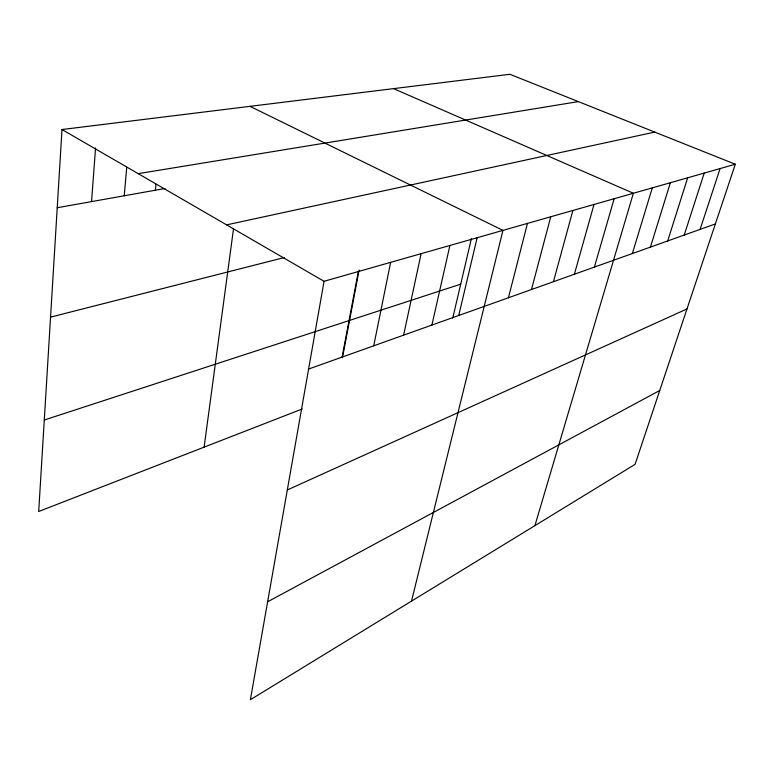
<?xml version="1.0" encoding="UTF-8"?>
<svg xmlns="http://www.w3.org/2000/svg" width="774" height="774" viewBox="0 0 774 774"><rect width="100%" height="100%" fill="white"/><g stroke="black" fill="none" stroke-linecap="round" stroke-linejoin="round"><path stroke-width="1.16" d="M735.3 164.243L324.054 281.301L250.379 699.715L635.077 464.352L735.3 164.243L509.892 74.285L61.997 129.529L38.7 511.498L302.199 408.982M91.545 201.608L95.57 147.873M124.227 195.774L126.733 167.31M155.39 190.21L155.99 184.222M204.113 447.14L233.555 228.533M342.108 357.095L358.352 271.539M342.456 357.704L359.117 270.02M373.726 345.814L390.647 262.347M403.622 335.152L421.114 253.678M431.911 325.061L449.897 245.484M452.732 318.201L471.395 238.556M458.74 315.492L477.142 237.724M411.516 601.127L502.955 230.381L250.002 106.338M508.421 297.767L527.462 223.405M531.467 289.553L550.749 216.778M553.429 281.717L572.905 210.47M574.376 274.238L594.016 204.462M594.393 267.107L614.15 198.725M534.911 525.633L633.374 193.258L393.589 88.633M632.368 253.553L652.298 187.869M650.412 247.119L670.371 182.722M667.681 240.956L687.66 177.797M684.235 235.054L704.214 173.086M700.112 229.394L720.081 168.568M267.62 601.785L659.738 390.493M287.309 489.971L686.973 308.952M308.603 369.043L715.36 223.947M44.282 420.011L460.714 284.164M50.552 317.137L284.29 257.548M226.618 224.876L654.746 132.093M57.228 207.732L164.91 188.517M138.178 173.657L578.352 101.607M61.997 129.529L324.054 281.301"/></g></svg>
